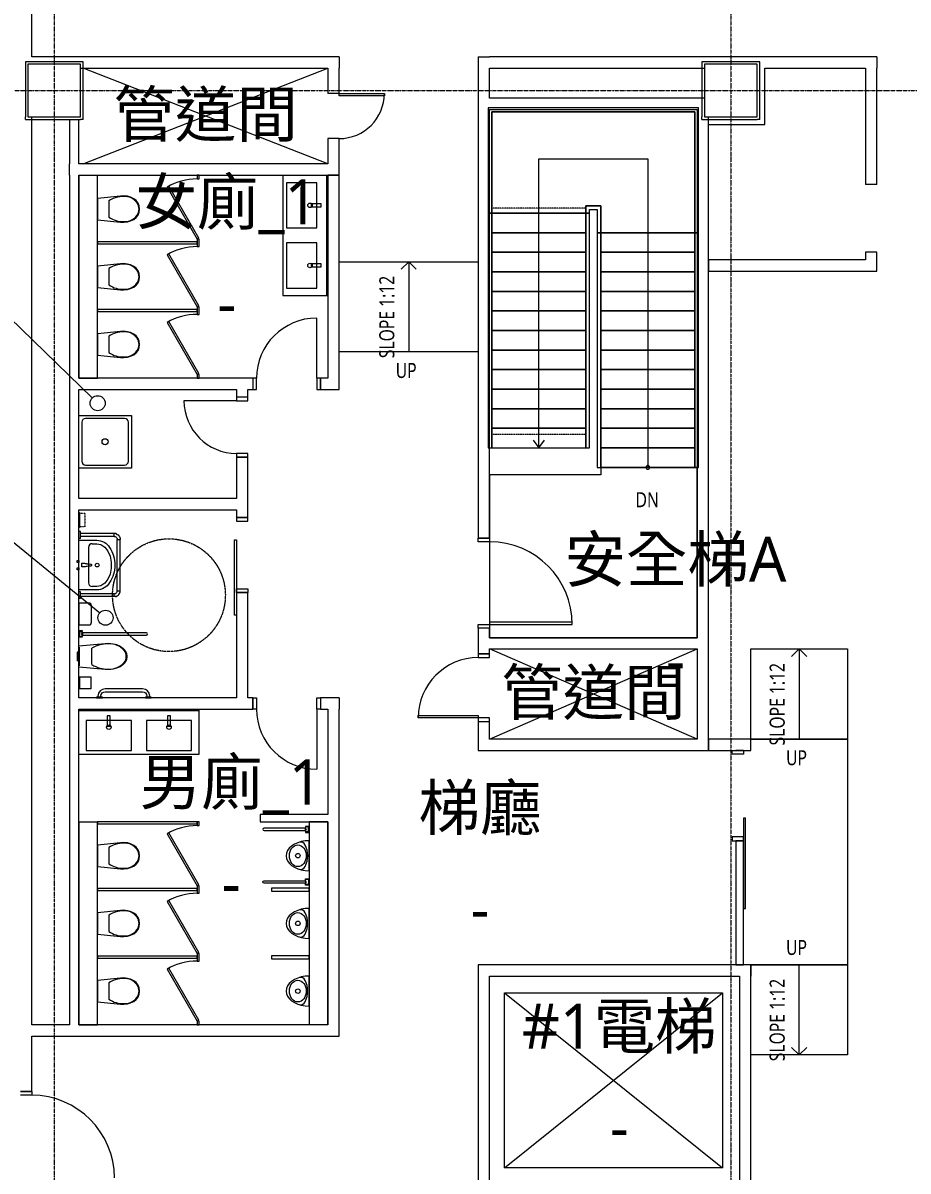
# Model space of a CAD drawing. Extents: x -32000 to 290600, y -96057 to 131250.
# Drawn here: x 243183 to 254956, y 60632 to 75900 of the extents above; entities that cross this region are included whole.
import ezdxf
from ezdxf.enums import TextEntityAlignment as Align

# ---------------------------------------------------------------- set-up
doc = ezdxf.new("R2010")
doc.units = 0
for name, pattern in [('H12PL3$0$HIDDEN', [0.4, 0.3, -0.1]), ('H12PL3$0$JJP_三點線', [0.9, 0.3, -0.15, 0, -0.15, 0, -0.15, 0, -0.15]), ('H12PL3$0$JJP_虛線(退縮線、投影線、地下室範圍、非屬本工程、圖面分區)', [0.45, 0.3, -0.15]), ('H12PL3$0$TAI_實線_CNS', [2000, 1000, -1000]), ('H12PL3$0$虛線', [0.846667, 0.423333, -0.423333])]:
    doc.linetypes.add(name, pattern=pattern)
for name, color, linetype in [('H12PL3$0$A-OBJE-2D', 252, 'Continuous'), ('H12PL3$0$A-OBJE-TOIL.3D', 252, 'Continuous'), ('H12PL3$0$A-STRS', 252, 'Continuous'), ('H12PL3$0$A-TEXT', 252, 'Continuous'), ('H12PL3$0$A-WALL-IN', 252, 'Continuous'), ('H12PL3$0$A-ZONE', 252, 'Continuous'), ('H12PL3$0$Door', 252, 'Continuous'), ('H12PL3$0$S-COL', 252, 'Continuous'), ('H12PL3$0$S-GRID', 252, 'Continuous'), ('H12PL3$0$S-SLAB-SHOW', 252, 'Continuous')]:
    doc.layers.add(name, color=color, linetype=linetype)
doc.styles.add('H12PL3$0$Standard', font='', dxfattribs={"width": 0.8})
doc.styles.get('H12PL3$0$Standard').set_extended_font_data('Microsoft JhengHei')

# ---------------------------------------------------------------- blocks, each defined once
blk = doc.blocks.new('H12PL3')
at = {"layer": 'H12PL3$0$A-OBJE-2D', "lineweight": 0}
for p, q in [((243985, 74025), (247240, 75300)), ((247240, 74025), (243985, 75300)), ((248315, 72725), (248215, 72625)), ((248315, 72725), (248415, 72625)), ((249390, 66375), (252150, 67575)), ((252150, 66375), (249390, 67575)), ((253507.5, 67575), (253407.5, 67475)), ((253507.5, 67575), (253607.5, 67475)), ((250540, 63225), (251890, 63225)), ((249590, 60675), (252490, 63000)), ((249590, 63000), (252490, 60675)), ((249590, 60675), (249590, 63000)), ((249590, 63000), (252490, 63000)), ((252490, 63000), (252490, 60675)), ((253507.5, 62175), (253407.5, 62275)), ((253507.5, 62175), (253607.5, 62275)), ((252490, 60675), (249590, 60675))]:
    blk.add_line(p, q, dxfattribs=at)
for points in [[(247390, 72725), (249240, 72725), (249240, 71525), (247390, 71525)], [(252865, 67575), (254150, 67575), (254150, 66375), (252865, 66375)], [(252865, 63375), (254150, 63375), (254150, 62175), (252865, 62175)]]:
    blk.add_lwpolyline(points, close=True, dxfattribs=at)
at = {"layer": 'H12PL3$0$A-OBJE-2D', "lineweight": 0, "flags": 128}
for points in [[(248315, 72725), (248315, 71525)], [(253507.5, 67575), (253507.5, 66375)], [(253507.5, 62175), (253507.5, 63375)]]:
    blk.add_lwpolyline(points, dxfattribs=at)
at = {"layer": 'H12PL3$0$A-OBJE-2D', "lineweight": 0}
blk.add_lwpolyline([(252865, 66375), (254150, 66375), (254150, 63375), (252865, 63375)], dxfattribs=at)
at = {"layer": 'H12PL3$0$A-OBJE-TOIL.3D', "lineweight": 0}
for p, q in [((246640, 73875), (246640, 72275)), ((246640, 73875), (247240, 73875)), ((246690, 73775), (246690, 73175)), ((247090, 73775), (246690, 73775)), ((247090, 73175), (247090, 73775)), ((247220, 73875), (247220, 72275)), ((247240, 73875), (247240, 72275)), ((244326.41, 73533.94), (244326.41, 73425)), ((244326.41, 73425), (244326.41, 73316.06)), ((246690, 73175), (247090, 73175)), ((245525, 73025), (245500, 73025)), ((245500, 73025), (245500, 72975)), ((245525, 72975), (245525, 73025)), ((245500, 72975), (245500, 72925)), ((245500, 72925), (245525, 72925)), ((245525, 72925), (245525, 72975)), ((246690, 72975), (246690, 72375)), ((247090, 72975), (246690, 72975)), ((247090, 72375), (247090, 72975)), ((244326.41, 72633.94), (244326.41, 72525)), ((244326.41, 72525), (244326.41, 72416.06)), ((246690, 72375), (247090, 72375)), ((246640, 72275), (247240, 72275)), ((245525, 72125), (245500, 72125)), ((245500, 72125), (245500, 72075)), ((245500, 72075), (245500, 72025)), ((245525, 72075), (245525, 72125)), ((245525, 72025), (245525, 72075)), ((245500, 72025), (245525, 72025)), ((244326.41, 71733.94), (244326.41, 71625)), ((244326.41, 71625), (244326.41, 71516.06)), ((243965, 70590.31), (243965, 70070.31)), ((244535, 70640.31), (244015, 70640.31)), ((244585, 70070.31), (244585, 70590.31)), ((244015, 70020.31), (244535, 70020.31)), ((244055, 68925), (244055, 68455)), ((244105, 68975), (244165, 68975)), ((244165, 68975), (244219.94, 68963.46)), ((244219.94, 68963.46), (244270.42, 68929.76)), ((244270.42, 68929.76), (244312.37, 68876.64)), ((244312.37, 68876.64), (244342.38, 68808.39)), ((244342.38, 68808.39), (244358.02, 68730.56)), ((244358.02, 68730.56), (244358.02, 68649.44)), ((244342.38, 68571.61), (244312.37, 68503.36)), ((244358.02, 68649.44), (244342.38, 68571.61)), ((244165, 68405), (244105, 68405)), ((244219.94, 68416.54), (244165, 68405)), ((244270.42, 68450.24), (244219.94, 68416.54)), ((244312.37, 68503.36), (244270.42, 68450.24)), ((243933, 67816), (243933, 67734)), ((243933, 67808), (243974, 67808)), ((243972, 67791.5), (243963.63, 67775)), ((243974, 67791.5), (243974, 67758.5)), ((243933, 67742), (243974, 67742)), ((243972, 67758.5), (243963.63, 67775)), ((243905, 67532), (243905, 67515.31)), ((243925, 67532), (243905, 67532)), ((243905, 67515.31), (243905, 67491)), ((243905, 67491), (243905, 67486.31)), ((243925, 67491), (243905, 67491)), ((243905, 67486.31), (243905, 67475)), ((243925, 67532), (243925, 67515.31)), ((243925, 67515.31), (243925, 67491)), ((243925, 67491), (243925, 67486.31)), ((243925, 67486.31), (243925, 67475)), ((244098.04, 67475), (244098.04, 67583.94)), ((243905, 67475), (243905, 67463.69)), ((243905, 67463.69), (243905, 67459)), ((243925, 67459), (243905, 67459)), ((243905, 67459), (243905, 67434.69)), ((243905, 67434.69), (243905, 67418)), ((243925, 67418), (243905, 67418)), ((243925, 67475), (243925, 67463.69)), ((243925, 67463.69), (243925, 67459)), ((243925, 67459), (243925, 67434.69)), ((243925, 67434.69), (243925, 67418)), ((244098.04, 67366.06), (244098.04, 67475)), ((243927, 67205), (243927, 67045)), ((243935, 67205), (243935, 67045)), ((243925, 66775), (245525, 66775)), ((243925, 66175), (243925, 66775)), ((243925, 66755), (245525, 66755)), ((245525, 66175), (245525, 66775)), ((244625, 66625), (244025, 66625)), ((244025, 66625), (244025, 66225)), ((244625, 66225), (244625, 66625)), ((245425, 66625), (244825, 66625)), ((244825, 66625), (244825, 66225)), ((245425, 66225), (245425, 66625)), ((243925, 66175), (245525, 66175)), ((244025, 66225), (244625, 66225)), ((244825, 66225), (245425, 66225)), ((246982, 65208), (246941, 65208)), ((246982, 65134), (246982, 65216)), ((246941, 65158.5), (246941, 65191.5)), ((246982, 65142), (246941, 65142)), ((246943, 65191.5), (246951.37, 65175)), ((246943, 65158.5), (246951.37, 65175)), ((244326.41, 64933.94), (244326.41, 64825)), ((244326.41, 64825), (244326.41, 64716.06)), ((246982, 64508), (246941, 64508)), ((246941, 64491.5), (246941, 64458.5)), ((246982, 64442), (246941, 64442)), ((246943, 64491.5), (246951.37, 64475)), ((246943, 64458.5), (246951.37, 64475)), ((246982, 64516), (246982, 64434)), ((245525, 64425), (245500, 64425)), ((245500, 64425), (245500, 64375)), ((245500, 64375), (245500, 64325)), ((245500, 64325), (245525, 64325)), ((245525, 64375), (245525, 64425)), ((245525, 64325), (245525, 64375)), ((244326.41, 64033.94), (244326.41, 63925)), ((244326.41, 63925), (244326.41, 63816.06)), ((245525, 63525), (245500, 63525)), ((245500, 63525), (245500, 63475)), ((245525, 63475), (245525, 63525)), ((245500, 63475), (245500, 63425)), ((245500, 63425), (245525, 63425)), ((245525, 63425), (245525, 63475)), ((244326.41, 63133.94), (244326.41, 63025)), ((244326.41, 63025), (244326.41, 62916.06))]:
    blk.add_line(p, q, dxfattribs=at)
at = {"layer": 'H12PL3$0$A-OBJE-TOIL.3D', "linetype": 'H12PL3$0$TAI_實線_CNS', "lineweight": 0}
for p, q in [((243925, 69134.32), (243925, 69135)), ((243947, 69135), (243925, 69135)), ((243925, 69132.29), (243925, 69134.32)), ((243925, 69128.97), (243925, 69132.29)), ((243925, 69124.47), (243925, 69128.97)), ((243925, 69118.93), (243925, 69124.47)), ((243925, 69112.5), (243925, 69118.93)), ((243925, 69105.39), (243925, 69112.5)), ((243925, 69097.81), (243925, 69105.39)), ((243925, 69090), (243925, 69097.81)), ((243925, 69082.19), (243925, 69090)), ((243925, 69074.61), (243925, 69082.19)), ((243925, 69067.5), (243925, 69074.61)), ((243925, 69061.07), (243925, 69067.5)), ((243925, 69055.53), (243925, 69061.07)), ((243925, 69051.03), (243925, 69055.53)), ((243925, 69047.71), (243925, 69051.03)), ((243925, 69045.68), (243925, 69047.71)), ((243925, 69045), (243925, 69045.68)), ((243947, 69045), (243925, 69045)), ((243947, 69134.32), (243947, 69135)), ((243947, 69132.29), (243947, 69134.32)), ((243947, 69128.97), (243947, 69132.29)), ((243947, 69124.47), (243947, 69128.97)), ((243947, 69118.93), (243947, 69124.47)), ((243947, 69112.5), (243947, 69118.93)), ((243947, 69105.39), (243947, 69112.5)), ((244397, 69109), (243947, 69109)), ((243947, 69097.81), (243947, 69105.39)), ((243947, 69090), (243947, 69097.81)), ((243947, 69082.19), (243947, 69090)), ((243947, 69074.61), (243947, 69082.19)), ((243947, 69067.5), (243947, 69074.61)), ((244397, 69071), (243947, 69071)), ((243947, 69061.07), (243947, 69067.5)), ((243947, 69055.53), (243947, 69061.07)), ((243947, 69051.03), (243947, 69055.53)), ((243947, 69047.71), (243947, 69051.03)), ((243947, 69045.68), (243947, 69047.71)), ((243947, 69045), (243947, 69045.68)), ((244397, 69108.71), (244397, 69109)), ((244400.3, 69109), (244397, 69109)), ((244397, 69107.85), (244397, 69108.71)), ((244397, 69106.45), (244397, 69107.85)), ((244397, 69104.55), (244397, 69106.45)), ((244397, 69102.21), (244397, 69104.55)), ((244397, 69099.5), (244397, 69102.21)), ((244397, 69096.5), (244397, 69099.5)), ((244397, 69093.3), (244397, 69096.5)), ((244397, 69090), (244397, 69093.3)), ((244397, 69086.7), (244397, 69090)), ((244397, 69083.5), (244397, 69086.7)), ((244397, 69080.5), (244397, 69083.5)), ((244397, 69077.79), (244397, 69080.5)), ((244397, 69075.45), (244397, 69077.79)), ((244397, 69073.55), (244397, 69075.45)), ((244397, 69072.15), (244397, 69073.55)), ((244397, 69071.29), (244397, 69072.15)), ((244397, 69071), (244397, 69071.29)), ((244397, 69071), (244404.12, 69070.38)), ((244403.5, 69109), (244400.3, 69109)), ((244406.5, 69109), (244403.5, 69109)), ((244404.12, 69070.38), (244411.02, 69068.53)), ((244409.21, 69109), (244406.5, 69109)), ((244411.55, 69109), (244409.21, 69109)), ((244411.02, 69068.53), (244417.5, 69065.51)), ((244413.45, 69109), (244411.55, 69109)), ((244414.85, 69109), (244413.45, 69109)), ((244415.71, 69109), (244414.85, 69109)), ((244416, 69109), (244415.71, 69109)), ((244419.3, 69108.71), (244416, 69109)), ((244417.5, 69065.51), (244423.35, 69061.41)), ((244422.5, 69107.85), (244419.3, 69108.71)), ((244420.63, 69105.14), (244424.02, 69104.24)), ((244425.5, 69106.45), (244422.5, 69107.85)), ((244423.35, 69061.41), (244428.41, 69056.35)), ((244424.02, 69104.24), (244436.5, 69098.42)), ((244428.21, 69104.55), (244425.5, 69106.45)), ((244430.55, 69102.21), (244428.21, 69104.55)), ((244428.41, 69056.35), (244432.51, 69050.5)), ((244431.62, 69100.69), (244430.55, 69102.21)), ((244432.51, 69050.5), (244435.53, 69044.02)), ((244435.53, 69044.02), (244437.38, 69037.12)), ((244436.5, 69098.42), (244447.78, 69090.52)), ((244437.38, 69037.12), (244438, 69030)), ((244438, 68350), (244438, 69030)), ((244438, 69030), (244438.29, 69030)), ((244438.29, 69030), (244439.15, 69030)), ((244439.15, 69030), (244440.55, 69030)), ((244440.55, 69030), (244442.45, 69030)), ((244442.45, 69030), (244444.79, 69030)), ((244444.79, 69030), (244447.5, 69030)), ((244447.5, 69030), (244450.5, 69030)), ((244447.78, 69090.52), (244457.52, 69080.78)), ((244450.5, 69030), (244453.7, 69030)), ((244453.7, 69030), (244457, 69030)), ((244457, 69030), (244460.3, 69030)), ((244457.52, 69080.78), (244465.42, 69069.5)), ((244460.3, 69030), (244463.5, 69030)), ((244463.5, 69030), (244466.5, 69030)), ((244465.42, 69069.5), (244471.24, 69057.02)), ((244466.5, 69030), (244469.21, 69030)), ((244469.21, 69030), (244471.55, 69030)), ((244471.24, 69057.02), (244474.8, 69043.72)), ((244471.55, 69030), (244473.45, 69030)), ((244473.45, 69030), (244474.85, 69030)), ((244474.8, 69043.72), (244476, 69030)), ((244474.85, 69030), (244475.71, 69030)), ((244475.71, 69030), (244476, 69030)), ((244476, 68350), (244476, 69030)), ((243925, 68334.32), (243925, 68335)), ((243947, 68335), (243925, 68335)), ((243925, 68332.29), (243925, 68334.32)), ((243925, 68328.97), (243925, 68332.29)), ((243925, 68324.47), (243925, 68328.97)), ((243925, 68318.93), (243925, 68324.47)), ((243925, 68312.5), (243925, 68318.93)), ((243925, 68305.39), (243925, 68312.5)), ((243925, 68297.81), (243925, 68305.39)), ((243925, 68290), (243925, 68297.81)), ((243925, 68282.19), (243925, 68290)), ((243925, 68274.61), (243925, 68282.19)), ((243925, 68267.5), (243925, 68274.61)), ((243925, 68261.07), (243925, 68267.5)), ((243925, 68255.53), (243925, 68261.07)), ((243925, 68251.03), (243925, 68255.53)), ((243925, 68247.71), (243925, 68251.03)), ((243947, 68334.32), (243947, 68335)), ((243947, 68332.29), (243947, 68334.32)), ((243947, 68328.97), (243947, 68332.29)), ((243947, 68324.47), (243947, 68328.97)), ((243947, 68318.93), (243947, 68324.47)), ((243947, 68312.5), (243947, 68318.93)), ((243947, 68305.39), (243947, 68312.5)), ((244397, 68309), (243947, 68309)), ((243947, 68297.81), (243947, 68305.39)), ((243947, 68290), (243947, 68297.81)), ((243947, 68282.19), (243947, 68290)), ((243947, 68274.61), (243947, 68282.19)), ((243947, 68267.5), (243947, 68274.61)), ((244397, 68271), (243947, 68271)), ((243947, 68261.07), (243947, 68267.5)), ((243947, 68255.53), (243947, 68261.07)), ((243947, 68251.03), (243947, 68255.53)), ((243947, 68247.71), (243947, 68251.03)), ((244397, 68309), (244404.12, 68309.62)), ((244397, 68308.71), (244397, 68309)), ((244397, 68307.85), (244397, 68308.71)), ((244397, 68306.45), (244397, 68307.85)), ((244397, 68304.55), (244397, 68306.45)), ((244397, 68302.21), (244397, 68304.55)), ((244397, 68299.5), (244397, 68302.21)), ((244397, 68296.5), (244397, 68299.5)), ((244397, 68293.3), (244397, 68296.5)), ((244397, 68290), (244397, 68293.3)), ((244397, 68286.7), (244397, 68290)), ((244397, 68283.5), (244397, 68286.7)), ((244397, 68280.5), (244397, 68283.5)), ((244397, 68277.79), (244397, 68280.5)), ((244397, 68275.45), (244397, 68277.79)), ((244397, 68273.55), (244397, 68275.45)), ((244397, 68272.15), (244397, 68273.55)), ((244397, 68271.29), (244397, 68272.15)), ((244397, 68271), (244397, 68271.29)), ((244400.3, 68271), (244397, 68271)), ((244403.5, 68271), (244400.3, 68271)), ((244406.5, 68271), (244403.5, 68271)), ((244404.12, 68309.62), (244411.02, 68311.47)), ((244409.21, 68271), (244406.5, 68271)), ((244411.55, 68271), (244409.21, 68271)), ((244411.02, 68311.47), (244417.5, 68314.49)), ((244413.45, 68271), (244411.55, 68271)), ((244414.85, 68271), (244413.45, 68271)), ((244415.71, 68271), (244414.85, 68271)), ((244416, 68271), (244415.71, 68271)), ((244416, 68271), (244419.3, 68271.29)), ((244417.5, 68314.49), (244423.35, 68318.59)), ((244419.3, 68271.29), (244422.5, 68272.15)), ((244420.63, 68274.86), (244424.02, 68275.76)), ((244422.5, 68272.15), (244425.5, 68273.55)), ((244423.35, 68318.59), (244428.41, 68323.65)), ((244424.02, 68275.76), (244436.5, 68281.58)), ((244425.5, 68273.55), (244428.21, 68275.45)), ((244428.21, 68275.45), (244430.55, 68277.79)), ((244428.41, 68323.65), (244432.51, 68329.5)), ((244430.55, 68277.79), (244431.62, 68279.31)), ((244432.51, 68329.5), (244435.53, 68335.98)), ((244435.53, 68335.98), (244437.38, 68342.88)), ((244436.5, 68281.58), (244447.78, 68289.48)), ((244437.38, 68342.88), (244438, 68350)), ((244438, 68350), (244438.29, 68350)), ((244438.29, 68350), (244439.15, 68350)), ((244439.15, 68350), (244440.55, 68350)), ((244440.55, 68350), (244442.45, 68350)), ((244442.45, 68350), (244444.79, 68350)), ((244444.79, 68350), (244447.5, 68350)), ((244447.5, 68350), (244450.5, 68350)), ((244447.78, 68289.48), (244457.52, 68299.22)), ((244450.5, 68350), (244453.7, 68350)), ((244453.7, 68350), (244457, 68350)), ((244457, 68350), (244460.3, 68350)), ((244457.52, 68299.22), (244465.42, 68310.5)), ((244460.3, 68350), (244463.5, 68350)), ((244463.5, 68350), (244466.5, 68350)), ((244465.42, 68310.5), (244471.24, 68322.98)), ((244466.5, 68350), (244469.21, 68350)), ((244469.21, 68350), (244471.55, 68350)), ((244471.24, 68322.98), (244474.8, 68336.28)), ((244471.55, 68350), (244473.45, 68350)), ((244473.45, 68350), (244474.85, 68350)), ((244474.8, 68336.28), (244476, 68350)), ((244474.85, 68350), (244475.71, 68350)), ((244475.71, 68350), (244476, 68350)), ((243925, 68245.68), (243925, 68247.71)), ((243925, 68245), (243925, 68245.68)), ((243947, 68245), (243925, 68245)), ((243947, 68245.68), (243947, 68247.71)), ((243947, 68245), (243947, 68245.68))]:
    blk.add_line(p, q, dxfattribs=at)
at = {"layer": 'H12PL3$0$A-OBJE-TOIL.3D', "lineweight": 0, "flags": 128}
for points in [[(243925, 73875), (243925, 71175)], [(243925, 73875), (244175, 73875)], [(244175, 71175), (244175, 73875)], [(243925, 71175), (244175, 71175)], [(243925, 65275), (243925, 62575)], [(243925, 65275), (244175, 65275)], [(244175, 62575), (244175, 65275)], [(246990, 65275), (246990, 62575)], [(247240, 65275), (246990, 65275)], [(247240, 62575), (247240, 65275)], [(243925, 62575), (244175, 62575)], [(247240, 62575), (246990, 62575)]]:
    blk.add_lwpolyline(points, dxfattribs=at)
for points in [[(245525, 73875), (245500, 73875), (245500, 73825), (245525, 73825)], [(244571.75, 73255.58), (244615.28, 73267.98), (244656.35, 73287), (244688.89, 73312.6), (244713.85, 73345.64), (244729.56, 73383.95), (244735, 73425), (244729.56, 73466.05), (244713.85, 73504.36), (244688.89, 73537.4), (244656.35, 73563), (244615.28, 73582.02), (244571.75, 73594.42), (244526.82, 73599.91), (244481.59, 73598.35), (244175, 73565.97), (244175, 73284.03), (244481.59, 73251.65), (244526.82, 73250.09)], [(245521.65, 73037.5), (245121.65, 73730.32), (245100, 73717.82), (245500, 73025)], [(244175, 73548), (244175, 73302), (244180, 73302), (244180, 73548)], [(247015, 73495), (247015, 73455), (247150, 73455), (247150, 73495)], [(244175, 72987.5), (244175, 72962.5), (245500, 72962.5), (245500, 72987.5)], [(245521.65, 72137.5), (245121.65, 72830.32), (245100, 72817.82), (245500, 72125)], [(244571.75, 72355.58), (244615.28, 72367.98), (244656.35, 72387), (244688.89, 72412.6), (244713.85, 72445.64), (244729.56, 72483.95), (244735, 72525), (244729.56, 72566.05), (244713.85, 72604.36), (244688.89, 72637.4), (244656.35, 72663), (244615.28, 72682.02), (244571.75, 72694.42), (244526.82, 72699.91), (244481.59, 72698.35), (244175, 72665.97), (244175, 72384.03), (244481.59, 72351.65), (244526.82, 72350.09)], [(247015, 72695), (247015, 72655), (247150, 72655), (247150, 72695)], [(244175, 72648), (244175, 72402), (244180, 72402), (244180, 72648)], [(244175, 72087.5), (244175, 72062.5), (245500, 72062.5), (245500, 72087.5)], [(245521.65, 71237.5), (245121.65, 71930.32), (245100, 71917.82), (245500, 71225)], [(244571.75, 71455.58), (244615.28, 71467.98), (244656.35, 71487), (244688.89, 71512.6), (244713.85, 71545.64), (244729.56, 71583.95), (244735, 71625), (244729.56, 71666.05), (244713.85, 71704.36), (244688.89, 71737.4), (244656.35, 71763), (244615.28, 71782.02), (244571.75, 71794.42), (244526.82, 71799.91), (244481.59, 71798.35), (244175, 71765.97), (244175, 71484.03), (244481.59, 71451.65), (244526.82, 71450.09)], [(244175, 71748), (244175, 71502), (244180, 71502), (244180, 71748)], [(245525, 71225), (245500, 71225), (245500, 71175), (245525, 71175)], [(244625, 70680.31), (244625, 69980.31), (243925, 69980.31), (243925, 70680.31)], [(243925, 69390), (243934, 69390), (243934, 69190), (243925, 69190)], [(243925, 68753.5), (243925, 68726.5), (243905, 68726.5), (243905, 68753.5)], [(243966, 68712), (243966.05, 68712.52), (243966.14, 68712.87), (243966.4, 68713.5), (243966.49, 68713.63), (243966.97, 68714.2), (243967.5, 68714.6), (243968.08, 68714.85), (243968.74, 68714.98), (243981.39, 68715), (244000.47, 68715), (244003.26, 68714.98), (244003.77, 68714.89), (244010.74, 68711.92), (244022.63, 68709.33), (244033.85, 68707.73), (244047.63, 68706.18), (244082.05, 68703.26), (244085.23, 68702.98), (244087.26, 68702.38), (244089.11, 68701.41), (244090.78, 68700.09), (244092.22, 68698.5), (244093.39, 68696.59), (244094.09, 68695), (244094.83, 68692.27), (244095.02, 68690), (244094.83, 68687.73), (244094.31, 68685.52), (244093.43, 68683.42), (244092.22, 68681.54), (244090.78, 68679.91), (244089.11, 68678.6), (244087.14, 68677.6), (244085.3, 68677.03), (244084.9, 68677.01), (244082.49, 68676.81), (244053.72, 68674.41), (244036.18, 68672.6), (244022.63, 68670.68), (244010.58, 68668.04), (244003.52, 68665.05), (244003.26, 68665.02), (244001, 68665), (244000.47, 68665), (243981, 68665), (243968.48, 68665.05), (243967.97, 68665.18), (243967.07, 68665.7), (243966.7, 68666.07), (243966.18, 68666.97), (243966, 68667.48)], [(243925, 68653.5), (243925, 68626.5), (243905, 68626.5), (243905, 68653.5)], [(244378.43, 67644.42), (244428.17, 67632.02), (244475.11, 67613), (244512.31, 67587.4), (244540.82, 67554.36), (244558.78, 67516.05), (244565, 67475), (244558.78, 67433.95), (244540.82, 67395.64), (244512.31, 67362.6), (244475.11, 67337), (244428.17, 67317.98), (244378.43, 67305.58), (244327.08, 67300.09), (244275.38, 67301.65), (243925, 67334.03), (243925, 67615.97), (244275.38, 67648.35), (244327.08, 67649.91)], [(243925, 67352), (243925, 67598), (243930, 67598), (243930, 67352)], [(244085, 67205), (244085, 67045), (243935, 67045), (243935, 67050), (243927, 67050), (243927, 67045), (243925, 67045), (243925, 67205), (243927, 67205), (243927, 67200), (243935, 67200), (243935, 67205)], [(244239.03, 66925), (244239.03, 66935), (244161.03, 66935), (244161.03, 66925)], [(244889.03, 66925), (244889.03, 66935), (244811.03, 66935), (244811.03, 66925)], [(244305, 66550), (244345, 66550), (244345, 66685), (244305, 66685)], [(245105, 66550), (245145, 66550), (245145, 66685), (245105, 66685)], [(244175, 65275), (244175, 65250), (245500, 65250), (245500, 65275)], [(245525, 65275), (245500, 65275), (245500, 65225), (245525, 65225)], [(245521.65, 64437.5), (245121.65, 65130.32), (245100, 65117.82), (245500, 64425)], [(244571.75, 64655.58), (244615.28, 64667.98), (244656.35, 64687), (244688.89, 64712.6), (244713.85, 64745.64), (244729.56, 64783.95), (244735, 64825), (244729.56, 64866.05), (244713.85, 64904.36), (244688.89, 64937.4), (244656.35, 64963), (244615.28, 64982.02), (244571.75, 64994.42), (244526.82, 64999.91), (244481.59, 64998.35), (244175, 64965.97), (244175, 64684.03), (244481.59, 64651.65), (244526.82, 64650.09)], [(244175, 64948), (244175, 64702), (244180, 64702), (244180, 64948)], [(246990.06, 65025), (246937.1, 65021.97), (246885.75, 65012.95), (246837.56, 64998.22), (246794.01, 64978.23), (246756.41, 64953.58), (246725.92, 64925.03), (246703.44, 64893.43), (246689.68, 64859.76), (246685.04, 64825.03), (246689.67, 64790.3), (246703.43, 64756.62), (246725.9, 64725.03), (246756.39, 64696.47), (246793.98, 64671.81), (246837.53, 64651.81), (246885.71, 64637.07), (246937.06, 64628.04), (246990.02, 64625), (246990.04, 64825)], [(244175, 64387.5), (244175, 64362.5), (245500, 64362.5), (245500, 64387.5)], [(246990, 64355), (246990, 64395), (246490, 64395.05), (246490, 64355.05)], [(245521.65, 63537.5), (245121.65, 64230.32), (245100, 64217.82), (245500, 63525)], [(244571.75, 63755.58), (244615.28, 63767.98), (244656.35, 63787), (244688.89, 63812.6), (244713.85, 63845.64), (244729.56, 63883.95), (244735, 63925), (244729.56, 63966.05), (244713.85, 64004.36), (244688.89, 64037.4), (244656.35, 64063), (244615.28, 64082.02), (244571.75, 64094.42), (244526.82, 64099.91), (244481.59, 64098.35), (244175, 64065.97), (244175, 63784.03), (244481.59, 63751.65), (244526.82, 63750.09)], [(244175, 64048), (244175, 63802), (244180, 63802), (244180, 64048)], [(246989.98, 64125), (246937.01, 64121.97), (246885.66, 64112.95), (246837.47, 64098.22), (246793.92, 64078.23), (246756.33, 64053.58), (246725.83, 64025.03), (246703.36, 63993.43), (246689.59, 63959.76), (246684.96, 63925.03), (246689.59, 63890.3), (246703.34, 63856.62), (246725.81, 63825.03), (246756.3, 63796.47), (246793.89, 63771.81), (246837.44, 63751.81), (246885.62, 63737.07), (246936.97, 63728.04), (246989.94, 63725), (246989.96, 63925)], [(244175, 63487.5), (244175, 63462.5), (245500, 63462.5), (245500, 63487.5)], [(246989.91, 63455), (246989.91, 63495), (246489.91, 63495.05), (246489.91, 63455.05)], [(245521.65, 62637.5), (245121.65, 63330.32), (245100, 63317.82), (245500, 62625)], [(246989.89, 63225), (246936.93, 63221.97), (246885.57, 63212.95), (246837.39, 63198.22), (246793.83, 63178.23), (246756.24, 63153.58), (246725.74, 63125.03), (246703.27, 63093.43), (246689.51, 63059.76), (246684.87, 63025.03), (246689.5, 62990.3), (246703.26, 62956.62), (246725.72, 62925.03), (246756.21, 62896.47), (246793.8, 62871.81), (246837.35, 62851.81), (246885.53, 62837.07), (246936.89, 62828.04), (246989.85, 62825), (246989.87, 63025)], [(244571.75, 62855.58), (244615.28, 62867.98), (244656.35, 62887), (244688.89, 62912.6), (244713.85, 62945.64), (244729.56, 62983.95), (244735, 63025), (244729.56, 63066.05), (244713.85, 63104.36), (244688.89, 63137.4), (244656.35, 63163), (244615.28, 63182.02), (244571.75, 63194.42), (244526.82, 63199.91), (244481.59, 63198.35), (244175, 63165.97), (244175, 62884.03), (244481.59, 62851.65), (244526.82, 62850.09)], [(244175, 63148), (244175, 62902), (244180, 62902), (244180, 63148)], [(245525, 62625), (245500, 62625), (245500, 62575), (245525, 62575)]]:
    blk.add_lwpolyline(points, close=True, dxfattribs=at)
at = {"layer": 'H12PL3$0$A-OBJE-TOIL.3D', "linetype": 'H12PL3$0$虛線', "lineweight": 0, "flags": 128}
blk.add_lwpolyline([(243934, 69382), (244005, 69382), (244005, 69198), (243934, 69198)], close=True, dxfattribs=at)
at = {"layer": 'H12PL3$0$A-OBJE-TOIL.3D', "lineweight": 0, "flags": 128}
for points in [[(244165, 68360), (243935, 68360, -0.41421356), (243925, 68370), (243925, 68690), (243925, 69010, -0.41421356), (243935, 69020), (244165, 69020, -0.26480339), (244334.71, 68923.35, -0.14735266), (244405, 68690, -0.14735266), (244334.71, 68456.65, -0.26480339), (244165, 68360)], [(243925, 67895), (244058.75, 67895, 0.41421356), (244095, 67931.25), (244095, 68148.75, 0.41421356), (244058.75, 68185), (243925, 68185)], [(243925, 67816), (243925, 67734), (243974, 67734), (243974, 67742), (243972, 67742), (243972, 67758.5), (244825, 67758.5, 1), (244825, 67791.5), (243972, 67791.5), (243972, 67808), (243974, 67808), (243974, 67816)], [(244869.03, 66935), (244869.03, 66949, 0.41421356), (244774.03, 67044), (244276.03, 67044, 0.41421356), (244181.03, 66949), (244181.03, 66935), (244219.03, 66935), (244219.03, 66949, -0.41421356), (244276.03, 67006), (244774.03, 67006, -0.41421356), (244831.03, 66949), (244831.03, 66935)], [(246990, 65134), (246990, 65216), (246941, 65216), (246941, 65208), (246943, 65208), (246943, 65191.5), (246390, 65191.5, 1), (246390, 65158.5), (246943, 65158.5), (246943, 65142), (246941, 65142), (246941, 65134)], [(246990, 64516), (246990, 64434), (246941, 64434), (246941, 64442), (246943, 64442), (246943, 64458.5), (246390, 64458.5, -1), (246390, 64491.5), (246943, 64491.5), (246943, 64508), (246941, 64508), (246941, 64516)]]:
    blk.add_lwpolyline(points, format="xyb", close=True, dxfattribs=at)
at = {"layer": 'H12PL3$0$A-OBJE-TOIL.3D', "lineweight": 0}
for centre, radius in [((247000.41, 73475), 30), ((247000.41, 72675), 30), ((244275, 70330.31), 40), ((244169.99, 68690), 25), ((244325, 66535.41), 30), ((245125, 66535.41), 30), ((246840.04, 64825.01), 30), ((246839.96, 63925.01), 30), ((246839.87, 63025.01), 30)]:
    blk.add_circle(centre, radius, dxfattribs=at)
at = {"layer": 'H12PL3$0$A-OBJE-TOIL.3D', "linetype": 'H12PL3$0$HIDDEN', "lineweight": 0}
blk.add_circle((245125, 68290), 750, dxfattribs=at)
at = {"layer": 'H12PL3$0$A-OBJE-TOIL.3D', "lineweight": 0}
for centre, radius, start, end in [((245500, 73025), 800, 90, 120), ((245500, 72125), 800, 90, 120), ((245500, 71225), 800, 90, 120), ((244015, 70590.31), 50, 90, 180), ((244535, 70590.31), 50, 0, 90), ((244015, 70070.31), 50, 180, 270), ((244535, 70070.31), 50, 270, 0), ((244105, 68925), 50, 90, 180), ((244105, 68455), 50, 180, 270), ((245500, 64425), 800, 90, 120), ((246874.78, 64936.8), 70.02, 25.447022, 100.808974), ((246639.89, 64825.03), 330.15, 359.994444, 25.447022), ((246639.89, 64825.03), 330.15, 334.541866, 359.994444), ((246874.76, 64713.22), 70.02, 259.179914, 334.541864), ((245500, 63525), 800, 90, 120), ((246874.7, 64036.8), 70.02, 25.447022, 100.808974), ((246639.81, 63925.03), 330.15, 359.994444, 25.447022), ((246639.81, 63925.03), 330.15, 334.541866, 359.994444), ((246874.68, 63813.22), 70.02, 259.179914, 334.541864), ((245500, 62625), 800, 90, 120), ((246874.61, 63136.8), 70.02, 25.447022, 100.808974), ((246639.72, 63025.03), 330.15, 359.994444, 25.447022), ((246639.72, 63025.03), 330.15, 334.541866, 359.994444), ((246874.59, 62913.22), 70.02, 259.179914, 334.541864)]:
    blk.add_arc(centre, radius, start, end, dxfattribs=at)
for centre, major_axis, ratio, start_param, end_param in [((244514.44, 73166.9), (0, 425.25), 0.87554585, 6.25956718, 6.81258774), ((244535.77, 73335.54), (0, 256.9), 0.87554585, 5.43832418, 6.33891274), ((244606.16, 73424.19), (0, 138.52), 0.87554585, 4.71824985, 5.34489362), ((244514.44, 73683.1), (0, 425.25), 0.87554585, 2.61218792, 3.16520847), ((244535.77, 73514.46), (0, 256.9), 0.87554585, 3.08586142, 3.98644998), ((244606.16, 73425.81), (0, 138.52), 0.87554585, 4.07988447, 4.70652824), ((244514.44, 72266.9), (0, 425.25), 0.87554585, 6.25956718, 6.81258774), ((244535.77, 72435.54), (0, 256.9), 0.87554585, 5.43832418, 6.33891274), ((244606.16, 72524.19), (0, 138.52), 0.87554585, 4.71824985, 5.34489362), ((244606.16, 72525.81), (0, 138.52), 0.87554585, 4.07988447, 4.70652824), ((244514.44, 72783.1), (0, 425.25), 0.87554585, 2.61218792, 3.16520847), ((244535.77, 72614.46), (0, 256.9), 0.87554585, 3.08586142, 3.98644998), ((244514.44, 71366.9), (0, 425.25), 0.87554585, 6.25956718, 6.81258774), ((244535.77, 71535.54), (0, 256.9), 0.87554585, 5.43832418, 6.33891274), ((244606.16, 71624.19), (0, 138.52), 0.87554585, 4.71824985, 5.34489362), ((244606.16, 71625.81), (0, 138.52), 0.87554585, 4.07988447, 4.70652824), ((244514.44, 71883.1), (0, 425.25), 0.87554585, 2.61218792, 3.16520847), ((244535.77, 71714.46), (0, 256.9), 0.87554585, 3.08586142, 3.98644998), ((244312.94, 67216.9), (425.52, 0), 0.99937656, 1.54718051, 2.10020106), ((244337.3, 67385.54), (257.06, 0), 0.99937656, 0.725939, 1.62652756), ((244417.76, 67474.19), (138.61, 0), 0.99937656, 0.00586074, 0.63250451), ((244312.94, 67733.1), (425.52, 0), 0.99937656, 4.18298655, 4.7360071), ((244337.3, 67564.46), (257.06, 0), 0.99937656, 4.65666155, 5.55725011), ((244417.76, 67475.81), (138.61, 0), 0.99937656, 5.65068066, 6.27732444), ((244514.44, 64566.9), (0, 425.25), 0.87554585, 6.25956718, 6.81258774), ((244535.77, 64735.54), (0, 256.9), 0.87554585, 5.43832418, 6.33891274), ((244606.16, 64824.19), (0, 138.52), 0.87554585, 4.71824985, 5.34489362), ((244535.77, 64914.46), (0, 256.9), 0.87554585, 3.08586142, 3.98644998), ((244606.16, 64825.81), (0, 138.52), 0.87554585, 4.07988447, 4.70652824), ((244514.44, 65083.1), (0, 425.25), 0.87554585, 2.61218792, 3.16520847), ((244514.44, 63666.9), (0, 425.25), 0.87554585, 6.25956718, 6.81258774), ((244535.77, 63835.54), (0, 256.9), 0.87554585, 5.43832418, 6.33891274), ((244606.16, 63924.19), (0, 138.52), 0.87554585, 4.71824985, 5.34489362), ((244535.77, 64014.46), (0, 256.9), 0.87554585, 3.08586142, 3.98644998), ((244606.16, 63925.81), (0, 138.52), 0.87554585, 4.07988447, 4.70652824), ((244514.44, 64183.1), (0, 425.25), 0.87554585, 2.61218792, 3.16520847), ((244514.44, 62766.9), (0, 425.25), 0.87554585, 6.25956718, 6.81258774), ((244535.77, 62935.54), (0, 256.9), 0.87554585, 5.43832418, 6.33891274), ((244606.16, 63024.19), (0, 138.52), 0.87554585, 4.71824985, 5.34489362), ((244514.44, 63283.1), (0, 425.25), 0.87554585, 2.61218792, 3.16520847), ((244535.77, 63114.46), (0, 256.9), 0.87554585, 3.08586142, 3.98644998), ((244606.16, 63025.81), (0, 138.52), 0.87554585, 4.07988447, 4.70652824)]:
    blk.add_ellipse(centre, major_axis=major_axis, ratio=ratio, start_param=start_param, end_param=end_param, dxfattribs=at)
for centre in [(246840.04, 64825.01), (246839.96, 63925.01), (246839.87, 63025.01)]:
    blk.add_ellipse(centre, major_axis=(0.01, 145), ratio=0.77241379, dxfattribs=at)
at = {"layer": 'H12PL3$0$A-STRS', "lineweight": 0}
for p, q in [((252170, 74770), (249370, 74770)), ((249370, 74770), (249370, 73370)), ((249420, 73370), (249420, 74720)), ((249420, 74720), (252120, 74720)), ((252120, 74720), (249420, 74720)), ((249420, 74720), (249420, 73437.66)), ((252120, 74720), (249420, 74720)), ((249420, 74720), (249420, 73370)), ((252120, 74720), (252120, 73110)), ((252120, 73110), (252120, 74720)), ((252120, 73110), (252120, 74720)), ((252170, 73110), (252170, 74770)), ((250045, 73370), (250045, 74095)), ((250045, 74095), (251495, 74095)), ((251495, 74095), (251495, 73110)), ((250870, 73470), (250670, 73470)), ((250670, 73470), (250670, 73370)), ((250670, 73437.66), (250670, 73470)), ((250670, 73470), (250870, 73470)), ((250670, 73370), (250670, 73470)), ((250670, 73470), (250870, 73470)), ((250870, 73110), (250870, 73470)), ((250870, 73470), (250870, 73110)), ((250870, 73470), (250870, 73110)), ((249420, 73370), (249370, 73370)), ((249370, 73370), (249370, 70250)), ((249370, 73370), (249420, 73370)), ((249420, 73437.66), (249420, 73370)), ((249420, 70250), (249420, 73370)), ((249420, 73370), (249420, 70250)), ((249420, 73370), (250670, 73370)), ((249420, 73370), (250670, 73370)), ((249420, 73370), (250670, 73370)), ((250670, 73370), (249420, 73370)), ((249420, 73370), (249420, 73110)), ((249420, 73370), (250670, 73370)), ((250045, 70510), (250045, 73370)), ((250670, 73370), (250670, 73437.66)), ((250720, 73370), (250670, 73370)), ((250670, 73370), (250670, 70250)), ((250670, 73370), (250720, 73370)), ((250670, 70250), (250670, 73370)), ((250670, 73110), (250670, 73370)), ((250720, 73370), (250720, 73420)), ((250720, 73420), (250820, 73420)), ((250720, 70250), (250720, 73370)), ((250820, 73420), (250820, 73110)), ((249420, 73110), (250670, 73110)), ((250670, 73110), (249420, 73110)), ((249420, 73110), (249420, 72850)), ((249420, 73110), (250670, 73110)), ((250670, 72850), (250670, 73110)), ((250820, 73110), (250870, 73110)), ((250820, 73110), (250820, 69990)), ((250870, 73110), (250820, 73110)), ((250870, 69990), (250870, 73110)), ((250870, 73110), (250870, 69990)), ((252120, 73110), (250870, 73110)), ((252120, 73110), (250870, 73110)), ((250870, 73110), (252120, 73110)), ((252120, 73110), (250870, 73110)), ((250870, 73110), (250870, 72850)), ((251495, 73110), (251495, 70250)), ((252120, 73110), (252170, 73110)), ((252120, 73110), (252120, 69990)), ((252170, 73110), (252120, 73110)), ((252120, 69990), (252120, 73110)), ((252120, 72850), (252120, 73110)), ((252170, 69990), (252170, 73110)), ((249420, 72850), (250670, 72850)), ((250670, 72850), (249420, 72850)), ((249420, 72850), (249420, 72590)), ((249420, 72850), (250670, 72850)), ((250670, 72590), (250670, 72850)), ((252120, 72850), (250870, 72850)), ((250870, 72850), (252120, 72850)), ((252120, 72850), (250870, 72850)), ((250870, 72850), (250870, 72590)), ((252120, 72590), (252120, 72850)), ((249420, 72590), (250670, 72590)), ((250670, 72590), (249420, 72590)), ((249420, 72590), (249420, 72330)), ((249420, 72590), (250670, 72590)), ((250670, 72330), (250670, 72590)), ((252120, 72590), (250870, 72590)), ((250870, 72590), (252120, 72590)), ((252120, 72590), (250870, 72590)), ((250870, 72590), (250870, 72330)), ((252120, 72330), (252120, 72590)), ((249420, 72330), (250670, 72330)), ((250670, 72330), (249420, 72330)), ((249420, 72330), (249420, 72070)), ((249420, 72330), (250670, 72330)), ((250670, 72070), (250670, 72330)), ((252120, 72330), (250870, 72330)), ((250870, 72330), (252120, 72330)), ((252120, 72330), (250870, 72330)), ((250870, 72330), (250870, 72070)), ((252120, 72070), (252120, 72330)), ((249420, 72070), (250670, 72070)), ((250670, 72070), (249420, 72070)), ((249420, 72070), (249420, 71810)), ((249420, 72070), (250670, 72070)), ((250670, 71810), (250670, 72070)), ((252120, 72070), (250870, 72070)), ((250870, 72070), (252120, 72070)), ((252120, 72070), (250870, 72070)), ((250870, 72070), (250870, 71810)), ((252120, 71810), (252120, 72070)), ((249420, 71810), (250670, 71810)), ((250670, 71810), (249420, 71810)), ((249420, 71810), (249420, 71550)), ((249420, 71810), (250670, 71810)), ((250670, 71550), (250670, 71810)), ((252120, 71810), (250870, 71810)), ((250870, 71810), (252120, 71810)), ((252120, 71810), (250870, 71810)), ((250870, 71810), (250870, 71550)), ((252120, 71550), (252120, 71810)), ((249420, 71550), (250670, 71550)), ((250670, 71550), (249420, 71550)), ((249420, 71550), (249420, 71290)), ((249420, 71550), (250670, 71550)), ((250670, 71290), (250670, 71550)), ((252120, 71550), (250870, 71550)), ((250870, 71550), (252120, 71550)), ((252120, 71550), (250870, 71550)), ((250870, 71550), (250870, 71290)), ((252120, 71290), (252120, 71550)), ((249420, 71290), (250670, 71290)), ((250670, 71290), (249420, 71290)), ((249420, 71290), (249420, 71030)), ((249420, 71290), (250670, 71290)), ((250670, 71030), (250670, 71290)), ((252120, 71290), (250870, 71290)), ((250870, 71290), (252120, 71290)), ((252120, 71290), (250870, 71290)), ((250870, 71290), (250870, 71030)), ((252120, 71030), (252120, 71290)), ((249420, 71030), (250670, 71030)), ((250670, 71030), (249420, 71030)), ((249420, 71030), (249420, 70770)), ((249420, 71030), (250670, 71030)), ((250670, 70770), (250670, 71030)), ((252120, 71030), (250870, 71030)), ((250870, 71030), (252120, 71030)), ((252120, 71030), (250870, 71030)), ((250870, 71030), (250870, 70770)), ((252120, 70770), (252120, 71030)), ((249420, 70770), (250670, 70770)), ((250670, 70770), (249420, 70770)), ((249420, 70770), (249420, 70510)), ((249420, 70770), (250670, 70770)), ((250670, 70510), (250670, 70770)), ((252120, 70770), (250870, 70770)), ((250870, 70770), (252120, 70770)), ((252120, 70770), (250870, 70770)), ((250870, 70770), (250870, 70510)), ((252120, 70510), (252120, 70770)), ((249420, 70510), (250670, 70510)), ((250670, 70510), (249420, 70510)), ((249420, 70510), (249420, 70250)), ((249420, 70510), (250670, 70510)), ((250045, 70250), (250045, 70510)), ((250670, 70250), (250670, 70510)), ((252120, 70510), (250870, 70510)), ((250870, 70510), (252120, 70510)), ((252120, 70510), (250870, 70510)), ((250870, 70510), (250870, 70250)), ((252120, 70250), (252120, 70510)), ((249370, 70250), (249420, 70250)), ((249420, 70250), (250670, 70250)), ((249420, 70250), (250670, 70250)), ((249970, 70350), (250045, 70250)), ((250045, 70250), (250120, 70350)), ((250670, 70250), (250720, 70250)), ((252120, 70250), (250870, 70250)), ((250870, 70250), (252120, 70250)), ((252120, 70250), (250870, 70250)), ((250870, 70250), (250870, 69990)), ((251495, 70250), (251495, 69990)), ((252120, 69990), (252120, 70250)), ((250820, 69990), (250870, 69990)), ((250870, 69990), (252120, 69990)), ((250870, 69990), (252120, 69990)), ((252120, 69990), (252170, 69990))]:
    blk.add_line(p, q, dxfattribs=at)
at = {"layer": 'H12PL3$0$A-STRS', "linetype": 'H12PL3$0$JJP_虛線(退縮線、投影線、地下室範圍、非屬本工程、圖面分區)', "lineweight": 0}
for p, q in [((250670, 73437.66), (249420, 73437.66)), ((252120, 73110), (250870, 73110)), ((250670, 70429.09), (249420, 70429.09))]:
    blk.add_line(p, q, dxfattribs=at)
at = {"layer": 'H12PL3$0$A-STRS', "lineweight": 0, "flags": 128}
blk.add_lwpolyline([(251520, 69990, 1), (251470, 69990, 1)], format="xyb", close=True, dxfattribs=at)
at = {"layer": 'H12PL3$0$A-WALL-IN', "lineweight": 0}
for p, q in [((247390, 74962.5), (247240, 74962.5)), ((247390, 74362.5), (247240, 74362.5)), ((254540, 73750), (254390, 73750)), ((254540, 72850), (254390, 72850)), ((246240, 71175), (246240, 71025)), ((247140, 71175), (247140, 71025)), ((246175, 70925), (246025, 70925)), ((246175, 70125), (246025, 70125)), ((246025, 69325), (246175, 69325)), ((249390, 69050), (249240, 69050)), ((246025, 68325), (246175, 68325)), ((249390, 67850), (249240, 67850)), ((249240, 67510), (249390, 67510)), ((246240, 66925), (246240, 66775)), ((247140, 66925), (247140, 66775)), ((249240, 66610), (249390, 66610)), ((252765, 66225), (252665, 66225)), ((252765, 65025), (252665, 65025)), ((243300, 61690), (243150, 61690))]:
    blk.add_line(p, q, dxfattribs=at)
at = {"layer": 'H12PL3$0$A-WALL-IN', "lineweight": 0, "flags": 128}
for points in [[(243300, 75450), (243300, 89615.24)], [(247390, 75450), (243300, 75450)], [(247390, 75450), (247390, 75300)], [(249240, 75450), (249390, 75450)], [(249240, 75450), (249240, 69050)], [(253050, 75450), (249390, 75450)], [(254540, 75450), (253050, 75450)], [(254540, 75450), (254540, 75300)], [(243215, 75385), (243215, 75350)], [(243950, 75385), (243215, 75385)], [(243215, 75350), (243215, 74650)], [(243985, 75385), (243950, 75385)], [(243950, 75300), (247240, 75300)], [(243985, 74615), (243985, 75385)], [(247240, 75300), (247240, 74962.5)], [(247390, 74962.5), (247390, 75300)], [(249390, 75300), (252250, 75300)], [(249390, 74900), (249390, 75300)], [(252215, 75385), (252215, 75350)], [(252950, 75385), (252215, 75385)], [(252215, 75350), (252215, 74650)], [(252985, 75385), (252950, 75385)], [(252985, 74615), (252985, 75385)], [(253050, 75300), (254390, 75300)], [(253050, 74650), (253050, 75300)], [(254390, 75300), (254390, 73750)], [(254540, 73750), (254540, 75300)], [(252150, 74900), (249390, 74900)], [(252250, 74900), (252150, 74900)], [(249390, 74750), (252150, 74750)], [(249390, 69050), (249390, 74750)], [(252150, 74750), (252150, 67725)], [(243215, 74615), (243215, 74650)], [(243215, 74615), (243950, 74615)], [(243300, 62575), (243300, 74650)], [(243800, 74615), (243800, 74025)], [(243800, 74615), (243925, 74615)], [(243925, 74025), (243925, 74615)], [(243985, 74615), (243950, 74615)], [(252215, 74615), (252215, 74650)], [(252215, 74615), (252950, 74615)], [(252300, 66375), (252300, 74650)], [(252300, 74550), (252300, 74650)], [(252300, 74550), (253050, 74550)], [(252985, 74615), (252950, 74615)], [(253050, 74550), (253050, 74650)], [(247240, 74362.5), (247240, 74025)], [(247390, 74025), (247390, 74362.5)], [(243800, 73875), (243800, 74025)], [(247240, 74025), (243925, 74025)], [(247390, 73875), (247390, 74025)], [(243800, 73875), (243800, 62575)], [(243925, 71175), (243925, 73875)], [(243925, 73875), (247390, 73875)], [(247390, 73875), (247240, 73875)], [(247240, 73875), (247240, 71175)], [(247390, 71175), (247390, 73875)], [(254390, 72850), (254390, 72750)], [(254540, 72750), (254540, 72850)], [(254390, 72750), (252300, 72750)], [(252300, 72750), (252300, 72600)], [(254540, 72600), (254540, 72750)], [(252300, 72600), (254540, 72600)], [(246240, 71175), (243925, 71175)], [(247240, 71175), (247140, 71175)], [(247390, 71025), (247390, 71175)], [(243925, 69575), (243925, 71025)], [(243925, 71025), (246025, 71025)], [(246025, 71025), (246025, 70925)], [(246175, 70925), (246175, 71025)], [(246175, 71025), (246240, 71025)], [(247140, 71025), (247390, 71025)], [(246025, 70125), (246025, 69575)], [(246175, 69325), (246175, 70125)], [(246025, 69575), (243925, 69575)], [(243925, 69425), (246025, 69425)], [(243925, 66925), (243925, 69425)], [(246025, 69425), (246025, 69325)], [(246025, 68325), (246025, 66925)], [(246175, 66925), (246175, 68325)], [(249240, 67850), (249240, 67510)], [(249390, 67725), (249390, 67850)], [(252150, 67725), (249390, 67725)], [(249390, 67575), (252150, 67575)], [(249390, 67510), (249390, 67575)], [(252150, 67575), (252150, 66375)], [(246025, 66925), (243925, 66925)], [(246240, 66925), (246175, 66925)], [(247390, 66925), (247140, 66925)], [(247390, 66925), (247390, 66775)], [(243925, 62575), (243925, 66775)], [(243925, 66775), (246240, 66775)], [(247140, 66775), (247240, 66775)], [(247240, 66775), (247240, 65375)], [(247390, 62575), (247390, 66775)], [(249240, 66610), (249240, 66225)], [(249390, 66375), (249390, 66610)], [(252150, 66375), (249390, 66375)], [(252865, 66375), (252300, 66375)], [(252300, 66375), (252300, 66225)], [(252300, 66225), (252300, 66375)], [(252865, 66225), (252865, 66375)], [(249240, 66225), (249390, 66225)], [(249390, 66225), (252300, 66225)], [(252300, 66225), (252865, 66225)], [(247240, 65375), (246340, 65375)], [(246340, 65375), (246340, 65275)], [(246340, 65275), (247240, 65275)], [(247240, 65275), (247240, 62575)], [(252665, 65025), (252665, 63375)], [(252765, 63375), (252765, 65025)], [(249240, 63375), (249240, 63225)], [(252865, 63375), (249240, 63375)], [(252665, 63375), (252765, 63375)], [(252865, 63375), (252865, 63225)], [(249240, 63225), (249240, 60450)], [(249390, 60450), (249390, 63225)], [(249390, 63225), (252715, 63225)], [(252715, 63225), (252715, 60450)], [(252865, 60450), (252865, 63225)], [(243800, 62575), (243300, 62575)], [(247240, 62575), (243925, 62575)], [(247390, 62425), (247390, 62575)], [(243300, 62425), (243862.5, 62425)], [(243300, 61690), (243300, 62425)], [(243862.5, 62425), (247390, 62425)]]:
    blk.add_lwpolyline(points, dxfattribs=at)
at = {"layer": 'H12PL3$0$A-ZONE', "lineweight": 0}
for p, q in [((242613.21, 72353.34), (244104.94, 70912.66)), ((242339.85, 69578.62), (244203.65, 68053.56))]:
    blk.add_line(p, q, dxfattribs=at)
for centre in [(244176.87, 70843.19), (244281.04, 67990.23)]:
    blk.add_circle(centre, 100, dxfattribs=at)
at = {"layer": 'H12PL3$0$Door', "lineweight": 0}
for p, q in [((247390, 74962.5), (247240, 74962.5)), ((247390, 74962.5), (247990, 74962.5)), ((247390, 74932.5), (247390, 74962.5)), ((247990, 74932.5), (247390, 74932.5)), ((247990, 74962.5), (247990, 74932.5)), ((247390, 74362.5), (247240, 74362.5)), ((254540, 73750), (254390, 73750)), ((254540, 72850), (254390, 72850)), ((247090, 71175), (247090, 71975)), ((246290, 71175), (246240, 71175)), ((246240, 71175), (246240, 71025)), ((246240, 71175), (246240, 71025)), ((246240, 71175), (246240, 71025)), ((246290, 71025), (246290, 71175)), ((247140, 71175), (247090, 71175)), ((247090, 71175), (247090, 71025)), ((247140, 71025), (247140, 71175)), ((247140, 71175), (247140, 71025)), ((247140, 71175), (247140, 71025)), ((246240, 71025), (246290, 71025)), ((247090, 71025), (247140, 71025)), ((246025, 70875), (245325, 70875)), ((246025, 70925), (246025, 70875)), ((246175, 70925), (246025, 70925)), ((246175, 70925), (246025, 70925)), ((246175, 70925), (246025, 70925)), ((246025, 70875), (246175, 70875)), ((246175, 70875), (246175, 70925)), ((246175, 70175), (246025, 70175)), ((246025, 70175), (246025, 70125)), ((246025, 70125), (246175, 70125)), ((246175, 70125), (246025, 70125)), ((246175, 70125), (246025, 70125)), ((246175, 70125), (246175, 70175)), ((246025, 69325), (246025, 69275)), ((246175, 69325), (246025, 69325)), ((246175, 69275), (246175, 69325)), ((246025, 69275), (246175, 69275)), ((245995, 68025), (245995, 69025)), ((245995, 69025), (246025, 69025)), ((246025, 69025), (246025, 68025)), ((249240, 69000), (249240, 69050)), ((249240, 69050), (249390, 69050)), ((249390, 69050), (249390, 69000)), ((249390, 69000), (249240, 69000)), ((246025, 68325), (246025, 68375)), ((246025, 68375), (246175, 68375)), ((246175, 68325), (246025, 68325)), ((246175, 68375), (246175, 68325)), ((246025, 68025), (245995, 68025)), ((249240, 67850), (249240, 67900)), ((249240, 67900), (249390, 67900)), ((249390, 67850), (249240, 67850)), ((250490, 67930), (249390, 67930)), ((249390, 67930), (249390, 67900)), ((249390, 67900), (250490, 67900)), ((249390, 67900), (249390, 67850)), ((250490, 67900), (250490, 67930)), ((249240, 67510), (249240, 67460)), ((249390, 67510), (249240, 67510)), ((249390, 67460), (249390, 67510)), ((249240, 67460), (249390, 67460)), ((246240, 66925), (246290, 66925)), ((246240, 66775), (246240, 66925)), ((246240, 66925), (246240, 66775)), ((246240, 66925), (246240, 66775)), ((246290, 66925), (246290, 66775)), ((247090, 66775), (247090, 66925)), ((247090, 66925), (247140, 66925)), ((247140, 66925), (247140, 66775)), ((247140, 66925), (247140, 66775)), ((247140, 66925), (247140, 66775)), ((246290, 66775), (246240, 66775)), ((247140, 66775), (247090, 66775)), ((247090, 66775), (247090, 65975)), ((248440, 66660), (248440, 66690)), ((248440, 66690), (249240, 66690)), ((249240, 66660), (248440, 66660)), ((249240, 66690), (249240, 66660)), ((249240, 66660), (249240, 66610)), ((249390, 66660), (249240, 66660)), ((249240, 66610), (249390, 66610)), ((249390, 66610), (249390, 66660)), ((252615, 66175), (252615, 66225)), ((252615, 66225), (252765, 66225)), ((252765, 66175), (252615, 66175)), ((252765, 66225), (252765, 66175)), ((252765, 65325), (252765, 64125)), ((252795, 65325), (252765, 65325)), ((252795, 64125), (252795, 65325)), ((252765, 65075), (252615, 65075)), ((252615, 65075), (252615, 65025)), ((252765, 65025), (252765, 65075)), ((252615, 65025), (252765, 65025)), ((252765, 64125), (252795, 64125)), ((243150, 61690), (243300, 61690)), ((243300, 61690), (243300, 61640)), ((243300, 61640), (243150, 61640))]:
    blk.add_line(p, q, dxfattribs=at)
for centre, radius, start, end in [((247390, 74962.5), 600, 270, 0), ((247090, 71175), 800, 90, 180), ((246025, 70875), 700, 180, 270), ((249390, 67900), 1100, 0, 90), ((249240, 66660), 800, 90, 180), ((247090, 66775), 800, 180, 270), ((243300, 60540), 1100, 0, 90)]:
    blk.add_arc(centre, radius, start, end, dxfattribs=at)
at = {"layer": 'H12PL3$0$S-COL', "lineweight": 0, "flags": 128}
for points in [[(243250, 74650), (243950, 74650), (243950, 75350), (243250, 75350)], [(252250, 74650), (252950, 74650), (252950, 75350), (252250, 75350)]]:
    blk.add_lwpolyline(points, close=True, dxfattribs=at)
at = {"layer": 'H12PL3$0$S-GRID', "linetype": 'H12PL3$0$JJP_三點線', "lineweight": 0}
for p, q in [((243600, 128250), (243600, -28000)), ((252600, 128250), (252600, -28000)), ((-29000, 75000), (289600, 75000))]:
    blk.add_line(p, q, dxfattribs=at)
at = {"layer": 'H12PL3$0$S-SLAB-SHOW', "lineweight": 0, "flags": 128}
blk.add_lwpolyline([(249390, 67725), (252150, 67725), (252150, 69990), (250870, 69990), (250870, 69890), (249390, 69890)], close=True, dxfattribs=at)
at = {"layer": 'H12PL3$0$A-TEXT', "linetype": 'Continuous', "lineweight": 0, "char_height": 200, "attachment_point": 1, "rotation": 90, "style": 'H12PL3$0$Standard'}
for insert in [(247922.43, 71441.75), (253114.93, 66291.75), (253114.93, 62091.75)]:
    blk.add_mtext('\\A1;SLOPE 1:12', dxfattribs=dict(at, insert=insert))
at = {"layer": 'H12PL3$0$A-TEXT', "linetype": 'Continuous', "lineweight": 0, "char_height": 200, "style": 'H12PL3$0$Standard'}
for s, insert, attachment_point in [('\\A1;UP', (248141.16, 71378.51), 1), ('\\A1;DN', (251331.51, 69559.68), 4), ('\\A1;UP', (253333.66, 66228.51), 1), ('\\A1;UP', (253333.66, 63705.27), 1)]:
    blk.add_mtext(s, dxfattribs=dict(at, insert=insert, attachment_point=attachment_point))
at = {"layer": 'H12PL3$0$A-ZONE', "style": 'H12PL3$0$Standard'}
for s, p in [('管道間', (245612.5, 74985.05)), ('女廁_1', (245894.53, 73820.3)), ('-', (245894.53, 72475.37)), ('安全梯A', (251861.84, 69067.78)), ('管道間', (250770, 67297.55)), ('-', (251861.84, 67725.88)), ('男廁_1', (245951.2, 66106.29)), ('梯廳', (249262.77, 65764.23)), ('-', (245951.2, 64763.64)), ('-', (249262.77, 64420.81)), ('#1電梯', (251115, 62857.06)), ('-', (251115, 61516.69))]:
    blk.add_text(s, height=600, dxfattribs=at).set_placement(p, align=Align.TOP_CENTER)

msp = doc.modelspace()

# ---------------------------------------------------------------- block references
msp.add_blockref('H12PL3', (0, 0))

doc.saveas('drawing.dxf')
